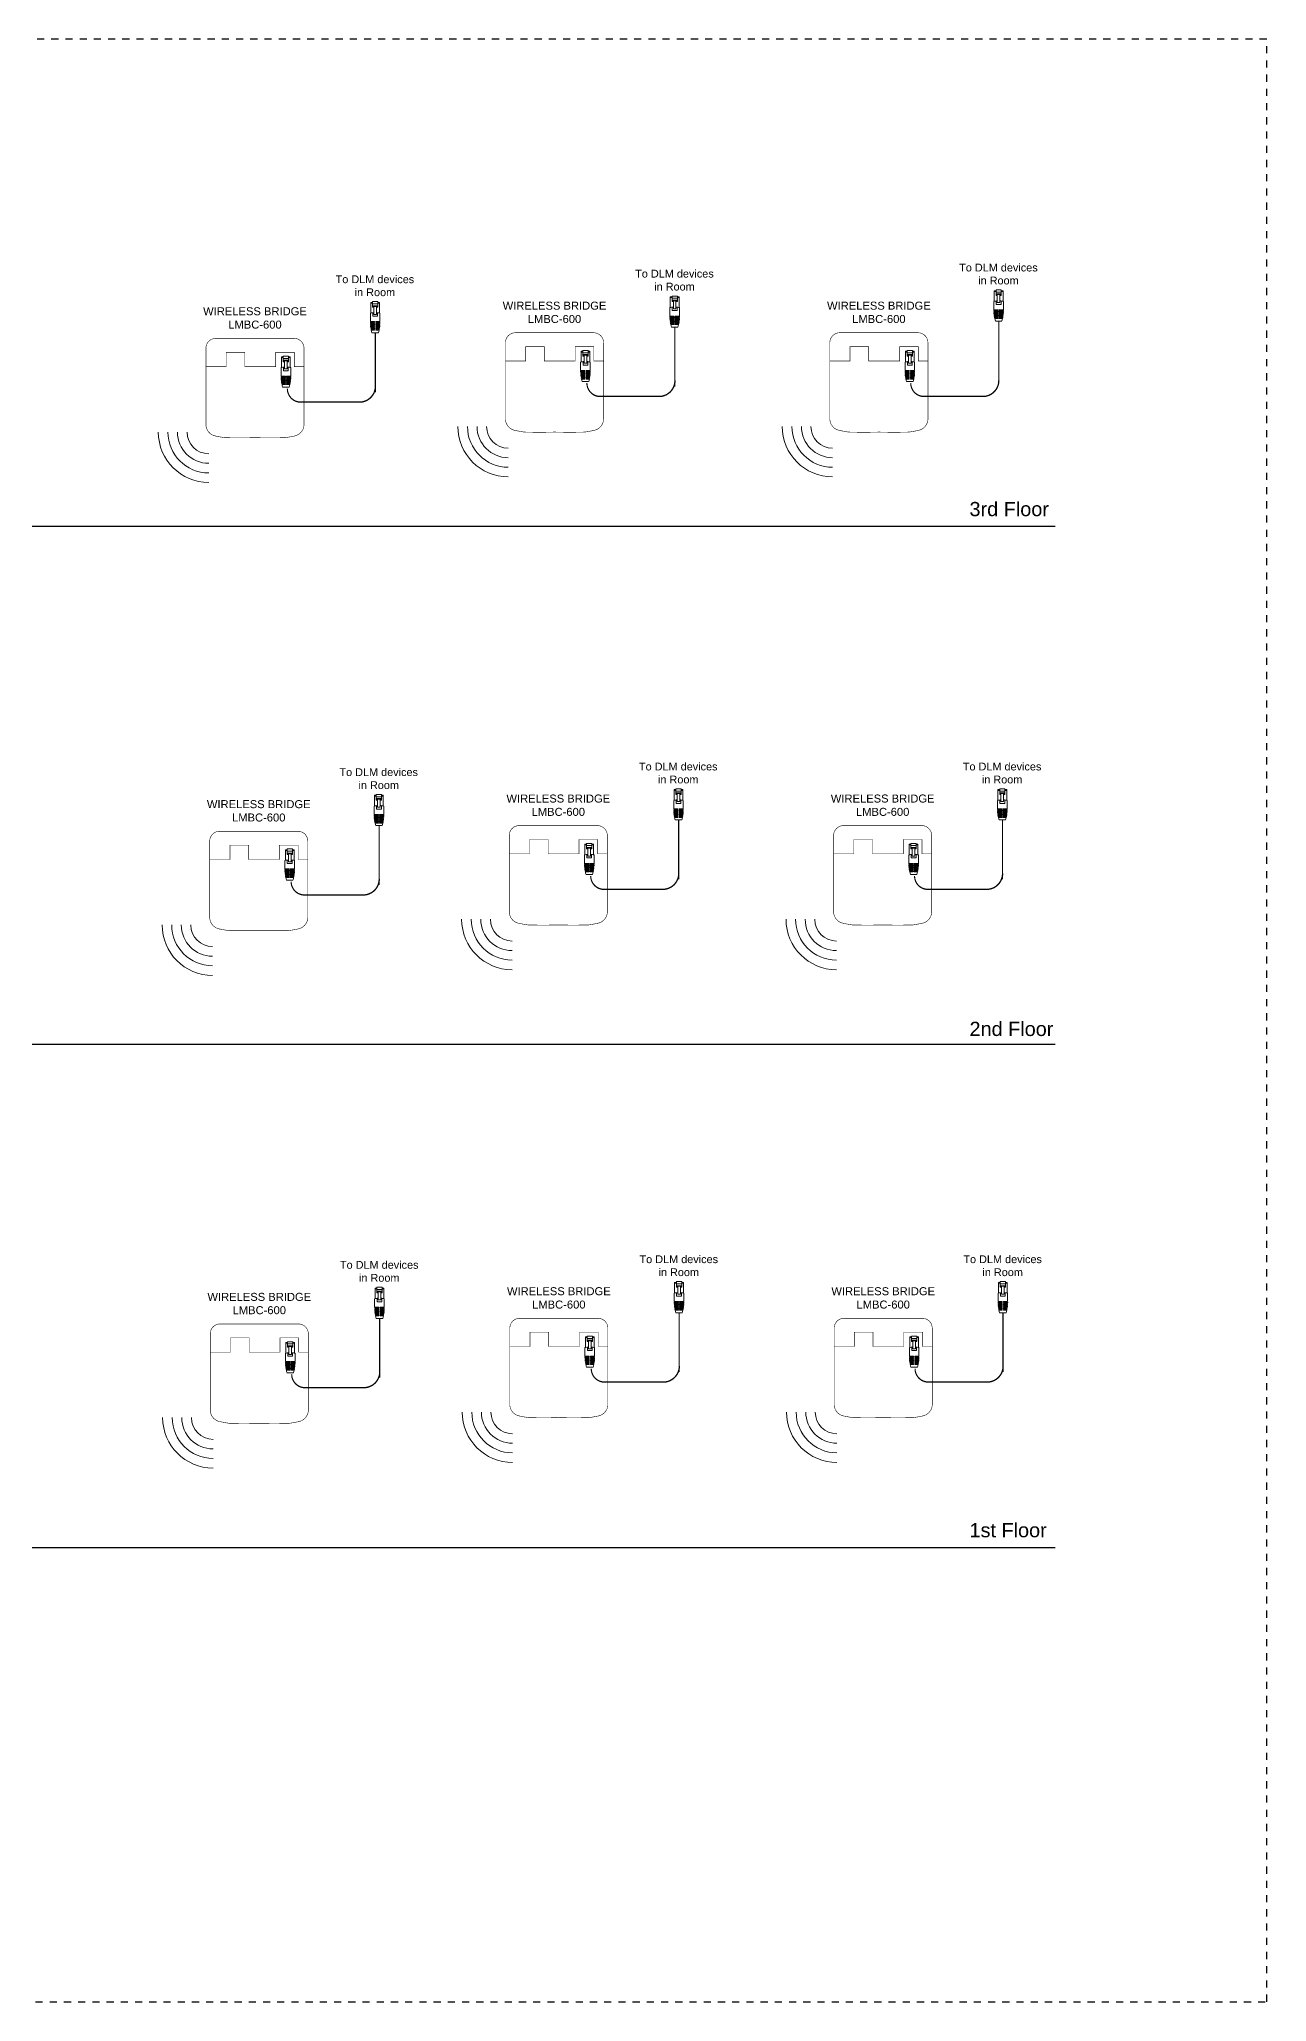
# Model space of a CAD drawing. Header units: inches. Extents: x -60 to 2005, y -577 to 104.
# Drawn here: x 736.2 to 779.4, y -265.5 to -196.5 of the extents above; entities that cross this region are included whole.
import ezdxf

# ---------------------------------------------------------------- set-up
doc = ezdxf.new("R2010")
doc.units = ezdxf.units.IN
doc.header["$MEASUREMENT"] = 0
doc.linetypes.add('Demo', pattern=[0.5, 0.25, -0.25])
doc.layers.get('0').update_dxf_attribs({"lineweight": 5})
doc.layers.add('PS Borders', color=40, linetype='Demo', lineweight=5, plot=False)
doc.layers.add('WS', color=3, linetype='Continuous', lineweight=5)
doc.layers.add('WS_DETAIL', color=7, linetype='Continuous', lineweight=5)
doc.styles.add('ARIAL', font='arial.ttf')

# ---------------------------------------------------------------- blocks, each defined once
blk = doc.blocks.new('A$C756910A1')
at = {"layer": 'WS_DETAIL'}
for p, q in [((0.15, 6.6), (0.15, 10.17)), ((0.15, 10.17), (0.73, 10.17)), ((0.73, 9.92), (0.15, 9.92)), ((0.73, 10.43), (0.73, 8.56)), ((0.73, 10.43), (2.51, 10.43)), ((2.51, 9.66), (0.73, 9.66)), ((2.51, 9.06), (0.73, 9.06)), ((0.73, 8.74), (1.17, 8.74)), ((0.73, 8.56), (1.17, 8.56)), ((0.81, 6.7), (0.81, 5.55)), ((1.17, 6.17), (1.17, 9.06)), ((1.17, 8.85), (2.06, 8.85)), ((2.06, 6.17), (2.06, 9.06)), ((2.06, 8.74), (2.51, 8.74)), ((2.51, 8.56), (2.06, 8.56)), ((2.42, 6.7), (2.42, 5.55)), ((2.51, 10.43), (2.51, 8.56)), ((3.08, 10.17), (2.51, 10.17)), ((3.08, 9.92), (2.51, 9.92)), ((3.08, 6.6), (3.08, 10.17)), ((0, 6.56), (0, 3.73)), ((0, 3.73), (1.43, 3.73)), ((0, 3.51), (1.43, 3.51)), ((0.01, 3.29), (1.43, 3.29)), ((0.02, 3.06), (1.43, 3.06)), ((0.03, 2.84), (1.43, 2.84)), ((0.05, 2.62), (1.43, 2.62)), ((0.07, 2.4), (1.43, 2.4)), ((0.09, 2.18), (1.43, 2.18)), ((0.12, 1.96), (1.43, 1.96)), ((0.15, 1.74), (1.43, 1.74)), ((0.18, 1.52), (1.43, 1.52)), ((0.22, 1.3), (1.43, 1.3)), ((0.26, 1.08), (1.43, 1.08)), ((0.31, 0.86), (1.43, 0.86)), ((0.81, 5.55), (2.42, 5.55)), ((0.89, 3.73), (0.89, 3.51)), ((0.89, 3.29), (0.89, 3.06)), ((0.89, 2.84), (0.89, 2.62)), ((0.89, 2.4), (0.89, 2.18)), ((0.89, 1.96), (0.89, 1.74)), ((0.89, 1.52), (0.89, 1.3)), ((0.89, 1.08), (0.89, 0.86)), ((1.17, 6.17), (2.06, 6.17)), ((1.43, 3.51), (1.43, 3.73)), ((1.43, 3.06), (1.43, 3.29)), ((1.43, 2.62), (1.43, 2.84)), ((1.43, 2.18), (1.43, 2.4)), ((1.43, 1.74), (1.43, 1.96)), ((1.43, 1.3), (1.43, 1.52)), ((1.43, 0.86), (1.43, 1.08)), ((1.8, 3.73), (3.23, 3.73)), ((1.8, 3.51), (1.8, 3.73)), ((1.8, 3.51), (3.23, 3.51)), ((1.8, 3.29), (3.23, 3.29)), ((1.8, 3.06), (1.8, 3.29)), ((1.8, 3.06), (3.22, 3.06)), ((1.8, 2.84), (3.2, 2.84)), ((1.8, 2.62), (1.8, 2.84)), ((1.8, 2.62), (3.19, 2.62)), ((1.8, 2.4), (3.17, 2.4)), ((1.8, 2.18), (1.8, 2.4)), ((1.8, 2.18), (3.14, 2.18)), ((1.8, 1.96), (3.12, 1.96)), ((1.8, 1.74), (1.8, 1.96)), ((1.8, 1.74), (3.09, 1.74)), ((1.8, 1.52), (3.05, 1.52)), ((1.8, 1.3), (1.8, 1.52)), ((1.8, 1.3), (3.01, 1.3)), ((1.8, 1.08), (2.97, 1.08)), ((1.8, 0.86), (1.8, 1.08)), ((1.8, 0.86), (2.92, 0.86)), ((2.34, 3.73), (2.34, 3.51)), ((2.34, 3.29), (2.34, 3.06)), ((2.34, 2.84), (2.34, 2.62)), ((2.34, 2.4), (2.34, 2.18)), ((2.34, 1.96), (2.34, 1.74)), ((2.34, 1.52), (2.34, 1.3)), ((2.34, 1.08), (2.34, 0.86)), ((3.23, 6.56), (3.23, 3.73)), ((2.69, 0), (0.52, 0))]:
    blk.add_line(p, q, dxfattribs=at)
for centre, radius, start, end in [((1.62, -0.58), 7.33, 93.50202, 102.74114), ((1.62, -0.58), 7.33, 77.25886, 86.49798), ((13.49, 3.73), 13.49, 180.93698, 181.87422), ((13.49, 3.73), 13.49, 182.81195, 183.75044), ((13.49, 3.73), 13.49, 184.68994, 185.6307), ((13.49, 3.73), 13.49, 186.57299, 187.51707), ((13.49, 3.73), 13.49, 188.46321, 189.41167), ((13.49, 3.73), 13.49, 190.36275, 191.31672), ((13.49, 3.73), 13.49, 192.27389, 196.03786), ((-10.25, 3.73), 13.49, 343.96214, 347.72611), ((-10.25, 3.73), 13.49, 348.68328, 349.63725), ((-10.25, 3.73), 13.49, 350.58833, 351.53679), ((-10.25, 3.73), 13.49, 352.48293, 353.42701), ((-10.25, 3.73), 13.49, 354.3693, 355.31006), ((-10.25, 3.73), 13.49, 356.24956, 357.18805), ((-10.25, 3.73), 13.49, 358.12578, 359.06302)]:
    blk.add_arc(centre, radius, start, end, dxfattribs=at)
blk = doc.blocks.new('*U274')
at = {"linetype": 'Continuous', "const_width": 0.154}
for points in [[(0.01, 7.94), (-11.01, 7.94, 0.414214), (-13.79, 5.15), (-13.79, -16.47, 0.329956), (-11.2, -19.51, 0.013489), (-8.51, -20, 0.012508), (0.01, -20, 0.013489)], [(0.01, 7.94), (11.02, 7.94, -0.414214), (13.81, 5.15), (13.81, -16.47, -0.329956), (11.21, -19.51, -0.01354), (8.51, -20, -0.012208), (0.01, -20, -0.01354)]]:
    blk.add_lwpolyline(points, format="xyb", dxfattribs=at)
blk.add_lwpolyline([(-13.79, 0), (-8.1, 0), (-8.1, 4.03), (-2.84, 4.03), (-2.84, 0), (5.83, 0), (5.83, 4.03), (11.09, 4.03), (11.09, 0), (13.81, 0)], dxfattribs=at)
for radius in [14.18, 11.48, 8.79, 6.1]:
    blk.add_arc((-13, -18.42), radius, 180, 270)
at = {"insert": (0.01, 16.68), "char_height": 2.25, "width": 40.9705, "attachment_point": 2, "style": 'ARIAL'}
blk.add_mtext('WIRELESS BRIDGE\\PLMBC-600', dxfattribs=at)

msp = doc.modelspace()

# ---------------------------------------------------------------- linework, layer by layer
at = {"lineweight": -3}
for p, q in [((720.152, -213.655), (771.924, -213.655)), ((720.152, -231.866), (771.924, -231.866)), ((720.152, -249.553), (771.924, -249.553))]:
    msp.add_line(p, q, dxfattribs=at)
at = {"layer": 'PS Borders', "lineweight": -3}
msp.add_lwpolyline([(688.565, -265.525), (779.367, -265.525), (779.367, -196.532), (688.565, -196.532)], close=True, dxfattribs=at)
at = {"layer": 'WS', "const_width": 0.0391}
for points in [[(748.015, -206.85), (748.015, -208.941)], [(758.55, -206.652), (758.55, -208.743)], [(769.944, -206.437), (769.944, -208.528)], [(748.149, -224.177), (748.149, -226.268)], [(758.683, -223.979), (758.683, -226.07)], [(770.073, -223.979), (770.073, -226.07)], [(758.702, -241.301), (758.702, -243.391)], [(770.092, -241.301), (770.092, -243.391)], [(748.167, -241.499), (748.167, -243.589)]]:
    msp.add_lwpolyline(points, dxfattribs=at)
at = {"layer": 'WS'}
for points in [[(744.922, -208.82, 0.0391, 0.0391, 0), (744.922, -208.82, 0.0391, 0.0469, 0.414214), (745.391, -209.289, 0.0469, 0.0469, 0), (747.457, -209.289, 0.0469, 0.0469, 0.414214), (748.019, -208.726, 0.0469, 0.0469, 0), (748.019, -208.726, 0.0469, 0.0469, 0)], [(755.457, -208.622, 0.0391, 0.0391, 0), (755.457, -208.622, 0.0391, 0.0469, 0.414214), (755.926, -209.091, 0.0469, 0.0469, 0), (757.991, -209.091, 0.0469, 0.0469, 0.414214), (758.554, -208.528, 0.0469, 0.0469, 0), (758.554, -208.528, 0.0469, 0.0469, 0)], [(766.846, -208.622, 0.0391, 0.0391, 0), (766.846, -208.622, 0.0391, 0.0469, 0.414214), (767.315, -209.091, 0.0469, 0.0469, 0), (769.381, -209.091, 0.0469, 0.0469, 0.414214), (769.944, -208.528, 0.0469, 0.0469, 0), (769.944, -208.528, 0.0469, 0.0469, 0)], [(745.055, -226.147, 0.0391, 0.0391, 0), (745.055, -226.147, 0.0391, 0.0469, 0.414214), (745.525, -226.616, 0.0469, 0.0469, 0), (747.59, -226.616, 0.0469, 0.0469, 0.414214), (748.153, -226.053, 0.0469, 0.0469, 0), (748.153, -226.053, 0.0469, 0.0469, 0)], [(755.59, -225.949, 0.0391, 0.0391, 0), (755.59, -225.949, 0.0391, 0.0469, 0.414214), (756.059, -226.418, 0.0469, 0.0469, 0), (758.125, -226.418, 0.0469, 0.0469, 0.414214), (758.688, -225.855, 0.0469, 0.0469, 0), (758.688, -225.855, 0.0469, 0.0469, 0)], [(766.98, -225.949, 0.0391, 0.0391, 0), (766.98, -225.949, 0.0391, 0.0469, 0.414214), (767.449, -226.418, 0.0469, 0.0469, 0), (769.514, -226.418, 0.0469, 0.0469, 0.414214), (770.077, -225.855, 0.0469, 0.0469, 0), (770.077, -225.855, 0.0469, 0.0469, 0)], [(745.074, -243.468, 0.0391, 0.0391, 0), (745.074, -243.468, 0.0391, 0.0469, 0.414214), (745.543, -243.937, 0.0469, 0.0469, 0), (747.609, -243.937, 0.0469, 0.0469, 0.414214), (748.172, -243.375, 0.0469, 0.0469, 0), (748.172, -243.375, 0.0469, 0.0469, 0)], [(755.609, -243.27, 0.0391, 0.0391, 0), (755.609, -243.27, 0.0391, 0.0469, 0.414214), (756.078, -243.74, 0.0469, 0.0469, 0), (758.144, -243.74, 0.0469, 0.0469, 0.414214), (758.707, -243.177, 0.0469, 0.0469, 0), (758.707, -243.177, 0.0469, 0.0469, 0)], [(766.998, -243.27, 0.0391, 0.0391, 0), (766.998, -243.27, 0.0391, 0.0469, 0.414214), (767.468, -243.74, 0.0469, 0.0469, 0), (769.533, -243.74, 0.0469, 0.0469, 0.414214), (770.096, -243.177, 0.0469, 0.0469, 0), (770.096, -243.177, 0.0469, 0.0469, 0)]]:
    msp.add_lwpolyline(points, format="xyseb", dxfattribs=at)

# ---------------------------------------------------------------- block references
at = {"xscale": 0.125, "yscale": 0.125, "zscale": 0.125}
for p in [(743.781, -208.039), (754.316, -207.842), (765.724, -207.842), (743.914, -225.367), (754.449, -225.169), (765.857, -225.169), (743.933, -242.688), (754.468, -242.49), (765.876, -242.49)]:
    msp.add_blockref('*U274', p, dxfattribs=at)
at = {"layer": 'WS_DETAIL', "xscale": 0.1048243773022459, "yscale": 0.1048243773022459, "zscale": 0.1048243773022459}
for p in [(758.374, -206.652), (769.768, -206.437), (747.84, -206.85), (755.236, -208.567), (766.644, -208.567), (744.701, -208.765), (747.973, -224.177), (758.508, -223.979), (769.897, -223.979), (755.37, -225.894), (766.778, -225.894), (744.835, -226.092), (747.992, -241.499), (758.527, -241.301), (769.916, -241.301), (755.389, -243.216), (766.797, -243.216), (744.854, -243.413)]:
    msp.add_blockref('A$C756910A1', p, dxfattribs=at)

# ---------------------------------------------------------------- texts
at = {"lineweight": -3, "char_height": 0.5, "attachment_point": 1, "style": 'ARIAL'}
for s, insert, width in [('3rd Floor', (768.912, -212.798), 2.86211), ('2nd Floor', (768.912, -231.073), 4.4373), ('1st Floor', (768.912, -248.696), 2.86211)]:
    msp.add_mtext(s, dxfattribs=dict(at, insert=insert, width=width))
at = {"char_height": 0.27371, "attachment_point": 2, "style": 'ARIAL'}
for insert in [(748.134, -222.161), (758.669, -221.963), (758.688, -239.284), (748.153, -239.482)]:
    msp.add_mtext_dynamic_manual_height_columns('To DLM devices\\Pin Room', width=2.75051, gutter_width=0.312, heights=[0], dxfattribs=dict(at, insert=insert))
at = {"layer": 'WS_DETAIL', "char_height": 0.27371, "attachment_point": 2, "style": 'ARIAL'}
for insert in [(748.001, -204.833), (758.536, -204.635), (769.93, -204.421), (770.059, -221.963), (770.078, -239.284)]:
    msp.add_mtext_dynamic_manual_height_columns('To DLM devices\\Pin Room', width=2.75051, gutter_width=0.312, heights=[0], dxfattribs=dict(at, insert=insert))

doc.saveas('drawing.dxf')
